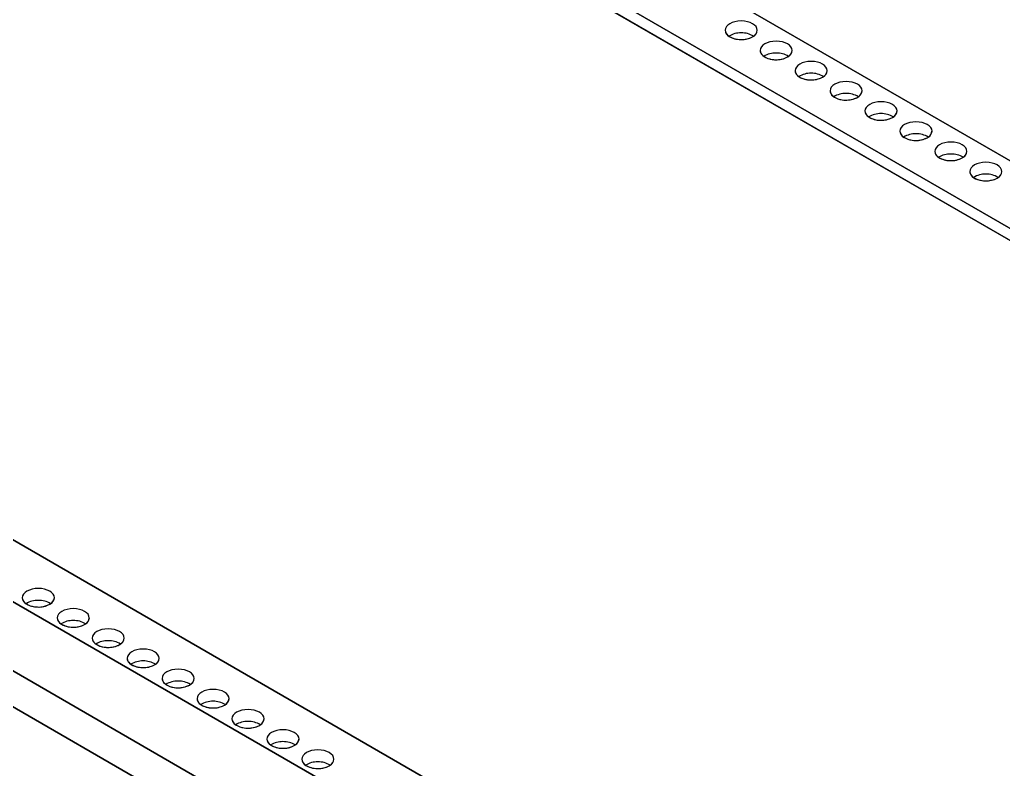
# Model space of a CAD drawing. Header units: inches. Extents: x -5.2 to 15.6, y -18.4 to 3.6.
# Drawn here: x 7.101 to 11.082, y -15.382 to -12.35 of the extents above; entities that cross this region are included whole.
import ezdxf

# ---------------------------------------------------------------- set-up
doc = ezdxf.new("R2010")
doc.units = ezdxf.units.IN
doc.header["$LTSCALE"] = 0.5
doc.header["$MEASUREMENT"] = 0
doc.layers.get('0').update_dxf_attribs({"lineweight": 25, "true_color": 0x000000})

msp = doc.modelspace()

# ---------------------------------------------------------------- linework, layer by layer
for p, q in [((14.0973, -14.6465), (3.6691, -8.6258)), ((3.6691, -8.6258), (14.0973, -14.6465)), ((14.0973, -14.6465), (3.6691, -8.6258)), ((3.4325, -8.7624), (13.8606, -14.7831)), ((13.8606, -14.7831), (3.4325, -8.7624)), ((3.4325, -8.7624), (13.8606, -14.7831)), ((3.4325, -8.8106), (13.8189, -14.8072)), ((13.8189, -14.8072), (4.653, -9.5152)), ((4.653, -9.5152), (13.8189, -14.8072)), ((0.324, -10.5571), (10.7522, -16.5778)), ((10.5355, -16.7028), (0.0676, -10.6592)), ((0.1074, -10.6821), (10.5355, -16.7028)), ((10.5355, -16.7028), (0.1074, -10.6821)), ((-0.1893, -10.7914), (10.2925, -16.8425)), ((10.2925, -16.8425), (-0.1891, -10.7912)), ((10.2925, -16.8425), (-0.1888, -10.7911)), ((10.2925, -16.8425), (-0.1888, -10.7911)), ((-0.2519, -10.9), (10.2296, -16.9515)), ((-0.2517, -10.9001), (10.2296, -16.9515)), ((10.2296, -16.9515), (-0.2517, -10.9001)), ((-0.2517, -10.9001), (10.2296, -16.9515)), ((1.5862, -11.2858), (10.7522, -16.5778)), ((10.7522, -16.5778), (1.5862, -11.2858))]:
    msp.add_line(p, q)
for centre, radius, start, end in [((9.9866, -12.3904), 0.0303, 184.2121, 240.2349), ((9.9866, -12.3904), 0.0303, 184.2121, 240.2349), ((10.0189, -12.4935), 0.0902, 88.4712, 121.6652), ((10.0189, -12.4935), 0.0902, 88.4712, 121.6652), ((10.0189, -12.4935), 0.0902, 88.4712, 121.6652), ((10.0184, -12.3413), 0.0888, 238.1581, 270.0641), ((10.0184, -12.3413), 0.0888, 238.1581, 270.0641), ((10.0209, -12.328), 0.1022, 256.151, 296.951), ((10.0227, -12.3349), 0.0953, 267.4493, 297.8579), ((10.0227, -12.3349), 0.0953, 267.4493, 297.8579), ((10.0237, -12.4935), 0.0902, 58.3306, 91.5308), ((10.0237, -12.4935), 0.0902, 58.3306, 91.5308), ((10.0237, -12.4935), 0.0902, 58.3306, 91.5308), ((10.0539, -12.3895), 0.0325, 294.1891, 354.4929), ((10.0379, -12.3683), 0.0587, 299.9866, 304.4048), ((10.0379, -12.3683), 0.0587, 299.9866, 304.4048), ((10.056, -12.3904), 0.0303, 299.7516, 355.7879), ((10.056, -12.3904), 0.0303, 299.7516, 355.7879), ((10.128, -12.472), 0.0303, 184.2121, 240.2349), ((10.128, -12.472), 0.0303, 184.2121, 240.2349), ((10.1603, -12.5752), 0.0902, 88.4712, 121.6652), ((10.1603, -12.5752), 0.0902, 88.4712, 121.6652), ((10.1603, -12.5752), 0.0902, 88.4712, 121.6652), ((10.1598, -12.423), 0.0888, 238.1581, 270.0641), ((10.1598, -12.423), 0.0888, 238.1581, 270.0641), ((10.1652, -12.5751), 0.0902, 58.3306, 91.5308), ((10.1652, -12.5751), 0.0902, 58.3306, 91.5308), ((10.1652, -12.5751), 0.0902, 58.3306, 91.5308), ((10.1954, -12.4711), 0.0325, 294.1891, 354.4929), ((10.1799, -12.4509), 0.0576, 299.9468, 304.4447), ((10.1799, -12.4509), 0.0576, 299.9468, 304.4447), ((10.1975, -12.472), 0.0303, 299.7516, 355.7879), ((10.1975, -12.472), 0.0303, 299.7516, 355.7879), ((10.1624, -12.4097), 0.1022, 256.1464, 296.9555), ((10.1642, -12.4165), 0.0953, 267.4493, 297.8579), ((10.1642, -12.4165), 0.0953, 267.4493, 297.8579), ((10.2695, -12.5537), 0.0303, 184.2121, 240.2349), ((10.2695, -12.5537), 0.0303, 184.2121, 240.2349), ((10.3018, -12.6568), 0.0902, 88.4712, 121.6652), ((10.3018, -12.6568), 0.0902, 88.4712, 121.6652), ((10.3018, -12.6568), 0.0902, 88.4712, 121.6652), ((10.3066, -12.6568), 0.0902, 58.3306, 91.5308), ((10.3066, -12.6568), 0.0902, 58.3306, 91.5308), ((10.3066, -12.6568), 0.0902, 58.3306, 91.5308), ((10.3368, -12.5528), 0.0325, 294.1891, 354.4929), ((10.3389, -12.5537), 0.0303, 299.7516, 355.7879), ((10.3389, -12.5537), 0.0303, 299.7516, 355.7879), ((10.3012, -12.5046), 0.0888, 238.1581, 270.0641), ((10.3012, -12.5046), 0.0888, 238.1581, 270.0641), ((10.3038, -12.4913), 0.1022, 256.1464, 296.9555), ((10.3056, -12.4982), 0.0953, 267.4493, 297.8579), ((10.3056, -12.4982), 0.0953, 267.4493, 297.8579), ((10.3213, -12.5325), 0.0576, 299.9468, 304.4447), ((10.3213, -12.5325), 0.0576, 299.9468, 304.4447), ((10.4109, -12.6353), 0.0303, 184.2121, 240.2484), ((10.4109, -12.6353), 0.0303, 184.2121, 240.2484), ((10.4432, -12.7384), 0.0902, 88.4692, 121.6694), ((10.4432, -12.7384), 0.0902, 88.4692, 121.6694), ((10.4432, -12.7384), 0.0902, 88.4692, 121.6694), ((10.448, -12.7384), 0.0902, 58.3306, 91.5308), ((10.448, -12.7384), 0.0902, 58.3306, 91.5308), ((10.448, -12.7384), 0.0902, 58.3306, 91.5308), ((10.4782, -12.6344), 0.0325, 294.1891, 354.4929), ((10.4803, -12.6353), 0.0303, 299.7516, 355.7879), ((10.4803, -12.6353), 0.0303, 299.7516, 355.7879), ((10.4426, -12.5863), 0.0887, 238.147, 270.0728), ((10.4426, -12.5863), 0.0887, 238.147, 270.0728), ((10.4452, -12.573), 0.1022, 256.1419, 296.9601), ((10.447, -12.5798), 0.0953, 267.4493, 297.8579), ((10.447, -12.5798), 0.0953, 267.4493, 297.8579), ((10.4628, -12.6142), 0.0576, 299.9468, 304.4447), ((10.4628, -12.6142), 0.0576, 299.9468, 304.4447), ((10.5523, -12.717), 0.0303, 184.2121, 240.2484), ((10.5523, -12.717), 0.0303, 184.2121, 240.2484), ((10.5846, -12.8201), 0.0902, 88.4692, 121.6694), ((10.5846, -12.8201), 0.0902, 88.4692, 121.6694), ((10.5846, -12.8201), 0.0902, 88.4692, 121.6694), ((10.5894, -12.8201), 0.0902, 58.3306, 91.5308), ((10.5894, -12.8201), 0.0902, 58.3306, 91.5308), ((10.5894, -12.8201), 0.0902, 58.3306, 91.5308), ((10.6196, -12.7161), 0.0325, 294.1891, 354.4929), ((10.6217, -12.717), 0.0303, 299.7516, 355.7879), ((10.6217, -12.717), 0.0303, 299.7516, 355.7879), ((10.5841, -12.668), 0.0887, 238.147, 270.0728), ((10.5841, -12.668), 0.0887, 238.147, 270.0728), ((10.5866, -12.6547), 0.1022, 256.1419, 296.9601), ((10.5884, -12.6615), 0.0953, 267.4493, 297.8579), ((10.5884, -12.6615), 0.0953, 267.4493, 297.8579), ((10.6042, -12.6958), 0.0576, 299.9468, 304.4447), ((10.6042, -12.6958), 0.0576, 299.9468, 304.4447), ((10.6937, -12.7986), 0.0303, 184.2124, 240.2497), ((10.6937, -12.7986), 0.0303, 184.2124, 240.2497), ((10.726, -12.9017), 0.0902, 88.4682, 121.6671), ((10.726, -12.9017), 0.0902, 88.4682, 121.6671), ((10.726, -12.9017), 0.0902, 88.4682, 121.6671), ((10.7308, -12.9017), 0.0902, 58.3329, 91.5318), ((10.7308, -12.9017), 0.0902, 58.3329, 91.5318), ((10.7308, -12.9017), 0.0902, 58.3329, 91.5318), ((10.7611, -12.7978), 0.0325, 294.1839, 354.4989), ((10.7631, -12.7986), 0.0303, 299.7503, 355.7876), ((10.7631, -12.7986), 0.0303, 299.7503, 355.7876), ((10.7255, -12.7496), 0.0887, 238.1492, 270.0661), ((10.7255, -12.7496), 0.0887, 238.1492, 270.0661), ((10.728, -12.7363), 0.1022, 256.1466, 296.9568), ((10.7298, -12.7431), 0.0953, 267.4567, 297.8524), ((10.7298, -12.7431), 0.0953, 267.4567, 297.8524), ((10.7458, -12.7779), 0.0571, 299.9405, 304.4763), ((10.7458, -12.7779), 0.0571, 299.9405, 304.4763), ((10.8351, -12.8803), 0.0303, 184.212, 240.251), ((10.8351, -12.8803), 0.0303, 184.212, 240.251), ((10.8674, -12.9834), 0.0902, 88.4682, 121.6671), ((10.8674, -12.9834), 0.0902, 88.4682, 121.6671), ((10.8674, -12.9834), 0.0902, 88.4682, 121.6671), ((10.8723, -12.9834), 0.0902, 58.3329, 91.5318), ((10.8723, -12.9834), 0.0902, 58.3329, 91.5318), ((10.8723, -12.9834), 0.0902, 58.3329, 91.5318), ((10.9025, -12.8794), 0.0325, 294.1839, 354.4982), ((10.9046, -12.8803), 0.0303, 299.749, 355.788), ((10.9046, -12.8803), 0.0303, 299.749, 355.788), ((10.8669, -12.8313), 0.0887, 238.1492, 270.0661), ((10.8669, -12.8313), 0.0887, 238.1492, 270.0661), ((10.8695, -12.8179), 0.1022, 256.1466, 296.9568), ((10.8713, -12.8247), 0.0953, 267.4567, 297.8524), ((10.8713, -12.8247), 0.0953, 267.4567, 297.8524), ((10.8874, -12.8597), 0.057, 299.9341, 304.4827), ((10.8874, -12.8597), 0.057, 299.9341, 304.4827), ((10.9766, -12.9619), 0.0303, 184.212, 240.251), ((10.9766, -12.9619), 0.0303, 184.212, 240.251), ((11.0089, -13.065), 0.0902, 88.4682, 121.6671), ((11.0089, -13.065), 0.0902, 88.4682, 121.6671), ((11.0089, -13.065), 0.0902, 88.4682, 121.6671), ((11.0137, -13.065), 0.0902, 58.3329, 91.5318), ((11.0137, -13.065), 0.0902, 58.3329, 91.5318), ((11.0137, -13.065), 0.0902, 58.3329, 91.5318), ((11.0439, -12.961), 0.0325, 294.185, 354.4978), ((11.046, -12.9619), 0.0303, 299.749, 355.788), ((11.046, -12.9619), 0.0303, 299.749, 355.788), ((11.0083, -12.9129), 0.0887, 238.1486, 270.0692), ((11.0083, -12.9129), 0.0887, 238.1486, 270.0692), ((11.0109, -12.8996), 0.1022, 256.1463, 296.9564), ((11.0127, -12.9064), 0.0953, 267.4582, 297.852), ((11.0127, -12.9064), 0.0953, 267.4582, 297.852), ((11.0287, -12.9412), 0.0571, 299.9447, 304.4805), ((11.0287, -12.9412), 0.0571, 299.9447, 304.4805), ((7.142, -14.6859), 0.0303, 184.2111, 240.2453), ((7.142, -14.6859), 0.0303, 184.2111, 240.2453), ((7.2094, -14.685), 0.0325, 294.1758, 354.5085), ((7.2115, -14.6859), 0.0303, 299.7543, 355.7879), ((7.2115, -14.6859), 0.0303, 299.7543, 355.7879), ((7.1743, -14.789), 0.0902, 88.4694, 121.6685), ((7.1743, -14.789), 0.0902, 88.4694, 121.6685), ((7.1743, -14.789), 0.0902, 88.4694, 121.6685), ((7.1738, -14.6369), 0.0887, 238.1497, 270.0723), ((7.1738, -14.6369), 0.0887, 238.1497, 270.0723), ((7.1764, -14.6236), 0.1022, 256.1417, 296.9607), ((7.1782, -14.6304), 0.0953, 267.4498, 297.8582), ((7.1782, -14.6304), 0.0953, 267.4498, 297.8582), ((7.1792, -14.789), 0.0902, 58.3312, 91.5306), ((7.1792, -14.789), 0.0902, 58.3312, 91.5306), ((7.1792, -14.789), 0.0902, 58.3312, 91.5306), ((7.1939, -14.6646), 0.0577, 299.9507, 304.4407), ((7.1939, -14.6646), 0.0577, 299.9507, 304.4407), ((7.2835, -14.7676), 0.0303, 184.2111, 240.2467), ((7.2835, -14.7676), 0.0303, 184.2111, 240.2467), ((7.3158, -14.8707), 0.0902, 88.4692, 121.6689), ((7.3158, -14.8707), 0.0902, 88.4692, 121.6689), ((7.3158, -14.8707), 0.0902, 88.4692, 121.6689), ((7.3152, -14.7185), 0.0887, 238.1493, 270.0726), ((7.3152, -14.7185), 0.0887, 238.1493, 270.0726), ((7.3178, -14.7052), 0.1022, 256.1418, 296.9605), ((7.3196, -14.7121), 0.0953, 267.4502, 297.8579), ((7.3196, -14.7121), 0.0953, 267.4502, 297.8579), ((7.3206, -14.8707), 0.0902, 58.3311, 91.5308), ((7.3206, -14.8707), 0.0902, 58.3311, 91.5308), ((7.3206, -14.8707), 0.0902, 58.3311, 91.5308), ((7.3508, -14.7667), 0.0325, 294.1769, 354.5085), ((7.3352, -14.7462), 0.0578, 299.9572, 304.4396), ((7.3352, -14.7462), 0.0578, 299.9572, 304.4396), ((7.3529, -14.7676), 0.0303, 299.7543, 355.7879), ((7.3529, -14.7676), 0.0303, 299.7543, 355.7879), ((7.4249, -14.8492), 0.0303, 184.2121, 240.2457), ((7.4249, -14.8492), 0.0303, 184.2121, 240.2457), ((7.4572, -14.9523), 0.0902, 88.4692, 121.6689), ((7.4572, -14.9523), 0.0902, 88.4692, 121.6689), ((7.4572, -14.9523), 0.0902, 88.4692, 121.6689), ((7.4567, -14.8002), 0.0887, 238.1496, 270.0724), ((7.4567, -14.8002), 0.0887, 238.1496, 270.0724), ((7.4592, -14.7869), 0.1022, 256.1417, 296.9605), ((7.461, -14.7937), 0.0953, 267.45, 297.858), ((7.461, -14.7937), 0.0953, 267.45, 297.858), ((7.462, -14.9523), 0.0902, 58.331, 91.5308), ((7.462, -14.9523), 0.0902, 58.331, 91.5308), ((7.462, -14.9523), 0.0902, 58.331, 91.5308), ((7.4922, -14.8483), 0.0325, 294.1769, 354.5085), ((7.4767, -14.8279), 0.0578, 299.9572, 304.4396), ((7.4767, -14.8279), 0.0578, 299.9572, 304.4396), ((7.4943, -14.8492), 0.0303, 299.7533, 355.7889), ((7.4943, -14.8492), 0.0303, 299.7533, 355.7889), ((7.5663, -14.9309), 0.0303, 184.2121, 240.2457), ((7.5663, -14.9309), 0.0303, 184.2121, 240.2457), ((7.5986, -15.034), 0.0902, 88.4694, 121.6688), ((7.5986, -15.034), 0.0902, 88.4694, 121.6688), ((7.5986, -15.034), 0.0902, 88.4694, 121.6688), ((7.5981, -14.8818), 0.0887, 238.1495, 270.0724), ((7.5981, -14.8818), 0.0887, 238.1495, 270.0724), ((7.6006, -14.8685), 0.1022, 256.1417, 296.9606), ((7.6024, -14.8754), 0.0953, 267.45, 297.8581), ((7.6024, -14.8754), 0.0953, 267.45, 297.8581), ((7.6034, -15.034), 0.0902, 58.3315, 91.5306), ((7.6034, -15.034), 0.0902, 58.3315, 91.5306), ((7.6034, -15.034), 0.0902, 58.3315, 91.5306), ((7.6337, -14.93), 0.0325, 294.1761, 354.5093), ((7.6181, -14.9096), 0.0577, 299.9507, 304.4407), ((7.6181, -14.9096), 0.0577, 299.9507, 304.4407), ((7.6357, -14.9309), 0.0303, 299.7547, 355.7889), ((7.6357, -14.9309), 0.0303, 299.7547, 355.7889), ((7.7077, -15.0125), 0.0303, 184.2111, 240.2453), ((7.7077, -15.0125), 0.0303, 184.2111, 240.2453), ((7.74, -15.1156), 0.0902, 88.4694, 121.6685), ((7.74, -15.1156), 0.0902, 88.4694, 121.6685), ((7.74, -15.1156), 0.0902, 88.4694, 121.6685), ((7.7395, -14.9635), 0.0887, 238.1497, 270.0723), ((7.7395, -14.9635), 0.0887, 238.1497, 270.0723), ((7.7421, -14.9502), 0.1022, 256.1417, 296.9607), ((7.7438, -14.957), 0.0953, 267.4498, 297.8582), ((7.7438, -14.957), 0.0953, 267.4498, 297.8582), ((7.7448, -15.1156), 0.0902, 58.3312, 91.5306), ((7.7448, -15.1156), 0.0902, 58.3312, 91.5306), ((7.7448, -15.1156), 0.0902, 58.3312, 91.5306), ((7.7751, -15.0116), 0.0325, 294.1758, 354.5085), ((7.7596, -14.9912), 0.0577, 299.9507, 304.4407), ((7.7596, -14.9912), 0.0577, 299.9507, 304.4407), ((7.7771, -15.0125), 0.0303, 299.7543, 355.7879), ((7.7771, -15.0125), 0.0303, 299.7543, 355.7879), ((7.8492, -15.0942), 0.0303, 184.2111, 240.2467), ((7.8492, -15.0942), 0.0303, 184.2111, 240.2467), ((7.8814, -15.1972), 0.0902, 88.4692, 121.6692), ((7.8814, -15.1972), 0.0902, 88.4692, 121.6692), ((7.8814, -15.1972), 0.0902, 88.4692, 121.6692), ((7.8809, -15.0451), 0.0887, 238.1491, 270.0734), ((7.8809, -15.0451), 0.0887, 238.1491, 270.0734), ((7.8835, -15.0318), 0.1022, 256.1417, 296.961), ((7.8853, -15.0387), 0.0953, 267.4506, 297.8586), ((7.8853, -15.0387), 0.0953, 267.4506, 297.8586), ((7.8863, -15.1972), 0.0902, 58.3306, 91.5308), ((7.8863, -15.1972), 0.0902, 58.3306, 91.5308), ((7.8863, -15.1972), 0.0902, 58.3306, 91.5308), ((7.9165, -15.0933), 0.0325, 294.1704, 354.5117), ((7.9016, -15.0738), 0.0566, 299.9069, 304.4846), ((7.9016, -15.0738), 0.0566, 299.9069, 304.4846), ((7.9186, -15.0942), 0.0303, 299.7516, 355.7879), ((7.9186, -15.0942), 0.0303, 299.7516, 355.7879), ((7.9906, -15.1758), 0.0303, 184.2121, 240.2484), ((7.9906, -15.1758), 0.0303, 184.2121, 240.2484), ((8.0229, -15.2789), 0.0902, 88.4692, 121.6694), ((8.0229, -15.2789), 0.0902, 88.4692, 121.6694), ((8.0229, -15.2789), 0.0902, 88.4692, 121.6694), ((8.0223, -15.1268), 0.0887, 238.1496, 270.0726), ((8.0223, -15.1268), 0.0887, 238.1496, 270.0726), ((8.0249, -15.1135), 0.1022, 256.1417, 296.961), ((8.0267, -15.1203), 0.0953, 267.4506, 297.8586), ((8.0267, -15.1203), 0.0953, 267.4506, 297.8586), ((8.0277, -15.2789), 0.0902, 58.3306, 91.5308), ((8.0277, -15.2789), 0.0902, 58.3306, 91.5308), ((8.0277, -15.2789), 0.0902, 58.3306, 91.5308), ((8.0579, -15.1749), 0.0325, 294.1704, 354.5117), ((8.043, -15.1555), 0.0566, 299.9069, 304.4846), ((8.043, -15.1555), 0.0566, 299.9069, 304.4846), ((8.06, -15.1758), 0.0303, 299.7516, 355.7879), ((8.06, -15.1758), 0.0303, 299.7516, 355.7879), ((8.132, -15.2574), 0.0303, 184.2121, 240.2484), ((8.132, -15.2574), 0.0303, 184.2121, 240.2484), ((8.1643, -15.3605), 0.0902, 88.4692, 121.6694), ((8.1643, -15.3605), 0.0902, 88.4692, 121.6694), ((8.1643, -15.3605), 0.0902, 88.4692, 121.6694), ((8.1638, -15.2084), 0.0887, 238.1496, 270.0726), ((8.1638, -15.2084), 0.0887, 238.1496, 270.0726), ((8.1691, -15.3605), 0.0902, 58.3306, 91.5308), ((8.1691, -15.3605), 0.0902, 58.3306, 91.5308), ((8.1691, -15.3605), 0.0902, 58.3306, 91.5308), ((8.1993, -15.2566), 0.0325, 294.1704, 354.5117), ((8.1844, -15.2371), 0.0566, 299.9069, 304.4846), ((8.1844, -15.2371), 0.0566, 299.9069, 304.4846), ((8.2014, -15.2574), 0.0303, 299.7516, 355.7879), ((8.2014, -15.2574), 0.0303, 299.7516, 355.7879), ((8.1663, -15.1951), 0.1022, 256.1417, 296.961), ((8.1681, -15.202), 0.0953, 267.4506, 297.8586), ((8.1681, -15.202), 0.0953, 267.4506, 297.8586), ((8.2734, -15.3391), 0.0303, 184.2121, 240.2484), ((8.2734, -15.3391), 0.0303, 184.2121, 240.2484), ((8.3057, -15.4422), 0.0902, 88.4692, 121.6694), ((8.3057, -15.4422), 0.0902, 88.4692, 121.6694), ((8.3057, -15.4422), 0.0902, 88.4692, 121.6694), ((8.3052, -15.2901), 0.0887, 238.1496, 270.0726), ((8.3052, -15.2901), 0.0887, 238.1496, 270.0726), ((8.3105, -15.4422), 0.0902, 58.3306, 91.5308), ((8.3105, -15.4422), 0.0902, 58.3306, 91.5308), ((8.3105, -15.4422), 0.0902, 58.3306, 91.5308), ((8.3408, -15.3382), 0.0325, 294.1704, 354.5117), ((8.3258, -15.3188), 0.0566, 299.9069, 304.4846), ((8.3258, -15.3188), 0.0566, 299.9069, 304.4846), ((8.3428, -15.3391), 0.0303, 299.7516, 355.7879), ((8.3428, -15.3391), 0.0303, 299.7516, 355.7879), ((8.3077, -15.2768), 0.1022, 256.1411, 296.9616), ((8.3095, -15.2836), 0.0953, 267.4506, 297.8586), ((8.3095, -15.2836), 0.0953, 267.4506, 297.8586)]:
    msp.add_arc(centre, radius, start, end)
for points in [[(10.0213, -12.3551), (9.9855, -12.3551), (9.9564, -12.3719), (9.9564, -12.3926)], [(10.0213, -12.3551), (9.9855, -12.3551), (9.9564, -12.3719), (9.9564, -12.3926)], [(10.0213, -12.3551), (9.9855, -12.3551), (9.9564, -12.3719), (9.9564, -12.3926)], [(10.0863, -12.3926), (10.0863, -12.3719), (10.0572, -12.3551), (10.0213, -12.3551)], [(10.0863, -12.3926), (10.0863, -12.3719), (10.0572, -12.3551), (10.0213, -12.3551)], [(10.0863, -12.3926), (10.0863, -12.3719), (10.0572, -12.3551), (10.0213, -12.3551)], [(9.9564, -12.3926), (9.9564, -12.4078), (9.9722, -12.4215), (9.9965, -12.4273)], [(10.1627, -12.4368), (10.1269, -12.4368), (10.0978, -12.4536), (10.0978, -12.4743)], [(10.1627, -12.4368), (10.1269, -12.4368), (10.0978, -12.4536), (10.0978, -12.4743)], [(10.1627, -12.4368), (10.1269, -12.4368), (10.0978, -12.4536), (10.0978, -12.4743)], [(10.2277, -12.4743), (10.2277, -12.4536), (10.1986, -12.4368), (10.1627, -12.4368)], [(10.2277, -12.4743), (10.2277, -12.4536), (10.1986, -12.4368), (10.1627, -12.4368)], [(10.2277, -12.4743), (10.2277, -12.4536), (10.1986, -12.4368), (10.1627, -12.4368)], [(10.0978, -12.4743), (10.0978, -12.4894), (10.1136, -12.5031), (10.1379, -12.5089)], [(10.3042, -12.5184), (10.2683, -12.5184), (10.2392, -12.5352), (10.2392, -12.5559)], [(10.3042, -12.5184), (10.2683, -12.5184), (10.2392, -12.5352), (10.2392, -12.5559)], [(10.3042, -12.5184), (10.2683, -12.5184), (10.2392, -12.5352), (10.2392, -12.5559)], [(10.3691, -12.5559), (10.3691, -12.5352), (10.34, -12.5184), (10.3042, -12.5184)], [(10.3691, -12.5559), (10.3691, -12.5352), (10.34, -12.5184), (10.3042, -12.5184)], [(10.3691, -12.5559), (10.3691, -12.5352), (10.34, -12.5184), (10.3042, -12.5184)], [(10.2392, -12.5559), (10.2392, -12.5711), (10.255, -12.5848), (10.2793, -12.5906)], [(10.4456, -12.6001), (10.4097, -12.6001), (10.3806, -12.6169), (10.3806, -12.6376)], [(10.4456, -12.6001), (10.4097, -12.6001), (10.3806, -12.6169), (10.3806, -12.6376)], [(10.4456, -12.6001), (10.4097, -12.6001), (10.3806, -12.6169), (10.3806, -12.6376)], [(10.5106, -12.6376), (10.5106, -12.6169), (10.4815, -12.6001), (10.4456, -12.6001)], [(10.5106, -12.6376), (10.5106, -12.6169), (10.4815, -12.6001), (10.4456, -12.6001)], [(10.5106, -12.6376), (10.5106, -12.6169), (10.4815, -12.6001), (10.4456, -12.6001)], [(10.3806, -12.6376), (10.3806, -12.6527), (10.3965, -12.6664), (10.4207, -12.6722)], [(10.587, -12.6817), (10.5511, -12.6817), (10.5221, -12.6985), (10.5221, -12.7192)], [(10.587, -12.6817), (10.5511, -12.6817), (10.5221, -12.6985), (10.5221, -12.7192)], [(10.587, -12.6817), (10.5511, -12.6817), (10.5221, -12.6985), (10.5221, -12.7192)], [(10.652, -12.7192), (10.652, -12.6985), (10.6229, -12.6817), (10.587, -12.6817)], [(10.652, -12.7192), (10.652, -12.6985), (10.6229, -12.6817), (10.587, -12.6817)], [(10.652, -12.7192), (10.652, -12.6985), (10.6229, -12.6817), (10.587, -12.6817)], [(10.5221, -12.7192), (10.5221, -12.7344), (10.5379, -12.7481), (10.5622, -12.7539)], [(10.7284, -12.7634), (10.6926, -12.7634), (10.6635, -12.7802), (10.6635, -12.8009)], [(10.7284, -12.7634), (10.6926, -12.7634), (10.6635, -12.7802), (10.6635, -12.8009)], [(10.7284, -12.7634), (10.6926, -12.7634), (10.6635, -12.7802), (10.6635, -12.8009)], [(10.7934, -12.8009), (10.7934, -12.7802), (10.7643, -12.7634), (10.7284, -12.7634)], [(10.7934, -12.8009), (10.7934, -12.7802), (10.7643, -12.7634), (10.7284, -12.7634)], [(10.7934, -12.8009), (10.7934, -12.7802), (10.7643, -12.7634), (10.7284, -12.7634)], [(10.6635, -12.8009), (10.6635, -12.816), (10.6793, -12.8297), (10.7036, -12.8355)], [(10.8699, -12.845), (10.834, -12.845), (10.8049, -12.8618), (10.8049, -12.8825)], [(10.8699, -12.845), (10.834, -12.845), (10.8049, -12.8618), (10.8049, -12.8825)], [(10.8699, -12.845), (10.834, -12.845), (10.8049, -12.8618), (10.8049, -12.8825)], [(10.9348, -12.8825), (10.9348, -12.8618), (10.9057, -12.845), (10.8699, -12.845)], [(10.9348, -12.8825), (10.9348, -12.8618), (10.9057, -12.845), (10.8699, -12.845)], [(10.9348, -12.8825), (10.9348, -12.8618), (10.9057, -12.845), (10.8699, -12.845)], [(10.8049, -12.8825), (10.8049, -12.8977), (10.8207, -12.9114), (10.845, -12.9172)], [(11.0113, -12.9267), (10.9754, -12.9267), (10.9463, -12.9435), (10.9463, -12.9642)], [(11.0113, -12.9267), (10.9754, -12.9267), (10.9463, -12.9435), (10.9463, -12.9642)], [(11.0113, -12.9267), (10.9754, -12.9267), (10.9463, -12.9435), (10.9463, -12.9642)], [(11.0762, -12.9642), (11.0762, -12.9435), (11.0472, -12.9267), (11.0113, -12.9267)], [(11.0762, -12.9642), (11.0762, -12.9435), (11.0472, -12.9267), (11.0113, -12.9267)], [(11.0762, -12.9642), (11.0762, -12.9435), (11.0472, -12.9267), (11.0113, -12.9267)], [(10.9463, -12.9642), (10.9463, -12.9793), (10.9621, -12.993), (10.9864, -12.9988)], [(7.1768, -14.6506), (7.1409, -14.6506), (7.1118, -14.6674), (7.1118, -14.6881)], [(7.1768, -14.6506), (7.1409, -14.6506), (7.1118, -14.6674), (7.1118, -14.6881)], [(7.1768, -14.6506), (7.1409, -14.6506), (7.1118, -14.6674), (7.1118, -14.6881)], [(7.1118, -14.6881), (7.1118, -14.7033), (7.1276, -14.717), (7.1519, -14.7228)], [(7.2417, -14.6881), (7.2417, -14.6674), (7.2126, -14.6506), (7.1768, -14.6506)], [(7.2417, -14.6881), (7.2417, -14.6674), (7.2126, -14.6506), (7.1768, -14.6506)], [(7.2417, -14.6881), (7.2417, -14.6674), (7.2126, -14.6506), (7.1768, -14.6506)], [(7.3182, -14.7323), (7.2823, -14.7323), (7.2532, -14.7491), (7.2532, -14.7698)], [(7.3182, -14.7323), (7.2823, -14.7323), (7.2532, -14.7491), (7.2532, -14.7698)], [(7.3182, -14.7323), (7.2823, -14.7323), (7.2532, -14.7491), (7.2532, -14.7698)], [(7.3831, -14.7698), (7.3831, -14.7491), (7.3541, -14.7323), (7.3182, -14.7323)], [(7.3831, -14.7698), (7.3831, -14.7491), (7.3541, -14.7323), (7.3182, -14.7323)], [(7.3831, -14.7698), (7.3831, -14.7491), (7.3541, -14.7323), (7.3182, -14.7323)], [(7.2532, -14.7698), (7.2532, -14.7849), (7.269, -14.7986), (7.2933, -14.8044)], [(7.4596, -14.8139), (7.4237, -14.8139), (7.3946, -14.8307), (7.3946, -14.8514)], [(7.4596, -14.8139), (7.4237, -14.8139), (7.3946, -14.8307), (7.3946, -14.8514)], [(7.4596, -14.8139), (7.4237, -14.8139), (7.3946, -14.8307), (7.3946, -14.8514)], [(7.5246, -14.8514), (7.5246, -14.8307), (7.4955, -14.8139), (7.4596, -14.8139)], [(7.5246, -14.8514), (7.5246, -14.8307), (7.4955, -14.8139), (7.4596, -14.8139)], [(7.5246, -14.8514), (7.5246, -14.8307), (7.4955, -14.8139), (7.4596, -14.8139)], [(7.3946, -14.8514), (7.3946, -14.8666), (7.4105, -14.8803), (7.4347, -14.8861)], [(7.601, -14.8956), (7.5651, -14.8956), (7.5361, -14.9124), (7.5361, -14.9331)], [(7.601, -14.8956), (7.5651, -14.8956), (7.5361, -14.9124), (7.5361, -14.9331)], [(7.601, -14.8956), (7.5651, -14.8956), (7.5361, -14.9124), (7.5361, -14.9331)], [(7.666, -14.9331), (7.666, -14.9124), (7.6369, -14.8956), (7.601, -14.8956)], [(7.666, -14.9331), (7.666, -14.9124), (7.6369, -14.8956), (7.601, -14.8956)], [(7.666, -14.9331), (7.666, -14.9124), (7.6369, -14.8956), (7.601, -14.8956)], [(7.5361, -14.9331), (7.5361, -14.9482), (7.5519, -14.9619), (7.5762, -14.9677)], [(7.7424, -14.9772), (7.7066, -14.9772), (7.6775, -14.994), (7.6775, -15.0147)], [(7.7424, -14.9772), (7.7066, -14.9772), (7.6775, -14.994), (7.6775, -15.0147)], [(7.7424, -14.9772), (7.7066, -14.9772), (7.6775, -14.994), (7.6775, -15.0147)], [(7.8074, -15.0147), (7.8074, -14.994), (7.7783, -14.9772), (7.7424, -14.9772)], [(7.8074, -15.0147), (7.8074, -14.994), (7.7783, -14.9772), (7.7424, -14.9772)], [(7.8074, -15.0147), (7.8074, -14.994), (7.7783, -14.9772), (7.7424, -14.9772)], [(7.6775, -15.0147), (7.6775, -15.0299), (7.6933, -15.0436), (7.7176, -15.0494)], [(7.8839, -15.0589), (7.848, -15.0589), (7.8189, -15.0757), (7.8189, -15.0964)], [(7.8839, -15.0589), (7.848, -15.0589), (7.8189, -15.0757), (7.8189, -15.0964)], [(7.8839, -15.0589), (7.848, -15.0589), (7.8189, -15.0757), (7.8189, -15.0964)], [(7.9488, -15.0964), (7.9488, -15.0757), (7.9197, -15.0589), (7.8839, -15.0589)], [(7.9488, -15.0964), (7.9488, -15.0757), (7.9197, -15.0589), (7.8839, -15.0589)], [(7.9488, -15.0964), (7.9488, -15.0757), (7.9197, -15.0589), (7.8839, -15.0589)], [(7.8189, -15.0964), (7.8189, -15.1115), (7.8347, -15.1252), (7.859, -15.131)], [(8.0253, -15.1405), (7.9894, -15.1405), (7.9603, -15.1573), (7.9603, -15.178)], [(8.0253, -15.1405), (7.9894, -15.1405), (7.9603, -15.1573), (7.9603, -15.178)], [(8.0253, -15.1405), (7.9894, -15.1405), (7.9603, -15.1573), (7.9603, -15.178)], [(8.0902, -15.178), (8.0902, -15.1573), (8.0612, -15.1405), (8.0253, -15.1405)], [(8.0902, -15.178), (8.0902, -15.1573), (8.0612, -15.1405), (8.0253, -15.1405)], [(8.0902, -15.178), (8.0902, -15.1573), (8.0612, -15.1405), (8.0253, -15.1405)], [(7.9603, -15.178), (7.9603, -15.1932), (7.9761, -15.2069), (8.0004, -15.2127)], [(8.1667, -15.2222), (8.1308, -15.2222), (8.1017, -15.239), (8.1017, -15.2597)], [(8.1667, -15.2222), (8.1308, -15.2222), (8.1017, -15.239), (8.1017, -15.2597)], [(8.1667, -15.2222), (8.1308, -15.2222), (8.1017, -15.239), (8.1017, -15.2597)], [(8.2317, -15.2597), (8.2317, -15.239), (8.2026, -15.2222), (8.1667, -15.2222)], [(8.2317, -15.2597), (8.2317, -15.239), (8.2026, -15.2222), (8.1667, -15.2222)], [(8.2317, -15.2597), (8.2317, -15.239), (8.2026, -15.2222), (8.1667, -15.2222)], [(8.1017, -15.2597), (8.1017, -15.2748), (8.1176, -15.2885), (8.1418, -15.2943)], [(8.3081, -15.3038), (8.2722, -15.3038), (8.2432, -15.3206), (8.2432, -15.3413)], [(8.3081, -15.3038), (8.2722, -15.3038), (8.2432, -15.3206), (8.2432, -15.3413)], [(8.3081, -15.3038), (8.2722, -15.3038), (8.2432, -15.3206), (8.2432, -15.3413)], [(8.3731, -15.3413), (8.3731, -15.3206), (8.344, -15.3038), (8.3081, -15.3038)], [(8.3731, -15.3413), (8.3731, -15.3206), (8.344, -15.3038), (8.3081, -15.3038)], [(8.3731, -15.3413), (8.3731, -15.3206), (8.344, -15.3038), (8.3081, -15.3038)], [(8.2432, -15.3413), (8.2432, -15.3565), (8.259, -15.3702), (8.2833, -15.376)]]:
    msp.add_open_spline(points, degree=3)

doc.saveas('drawing.dxf')
